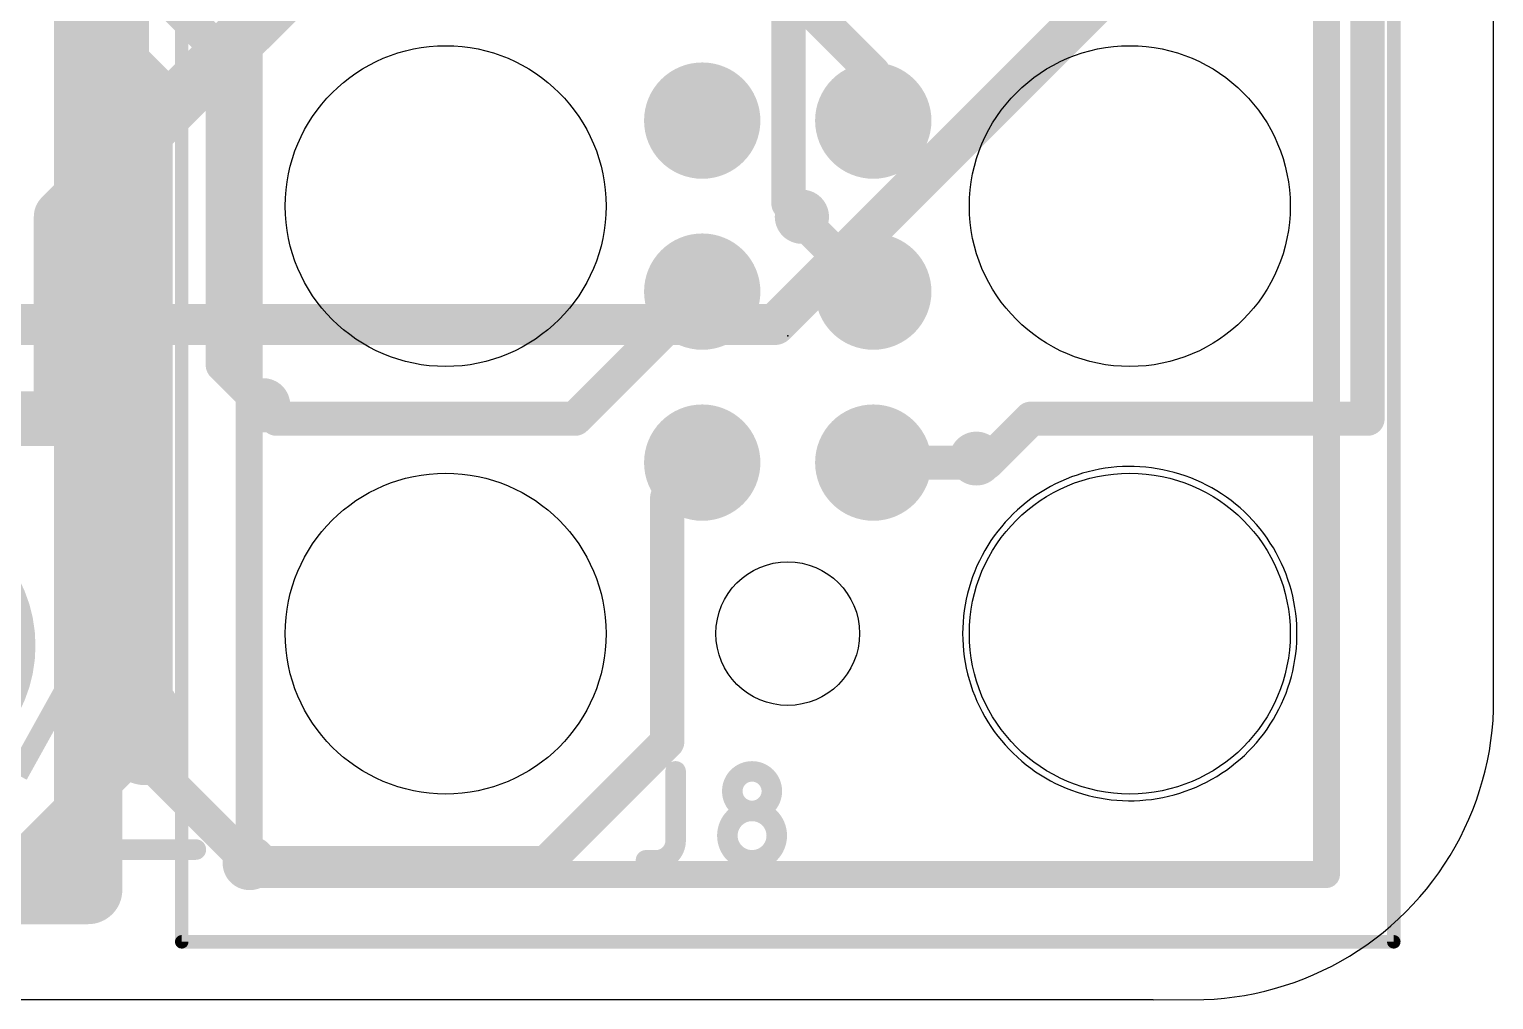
# Model space of a CAD drawing. Extents: x 23.6 to 57.9, y 14.1 to 54.9.
# Drawn here: x 46.36 to 57.24, y 14.09 to 21.29 of the extents above; entities that cross this region are included whole.
import ezdxf

# ---------------------------------------------------------------- set-up
doc = ezdxf.new("R2010")
doc.units = 0
for name, color, linetype in [('1', 12, 'CONTINUOUS'), ('15', 30, 'CONTINUOUS'), ('16', 132, 'CONTINUOUS'), ('18', 110, 'CONTINUOUS'), ('2', 41, 'CONTINUOUS'), ('20', 31, 'CONTINUOUS'), ('21', 253, 'CONTINUOUS'), ('23', 53, 'CONTINUOUS'), ('25', 253, 'CONTINUOUS'), ('26', 253, 'CONTINUOUS'), ('41', 12, 'CONTINUOUS'), ('51', 253, 'CONTINUOUS')]:
    doc.layers.add(name, color=color, linetype=linetype)

# ---------------------------------------------------------------- blocks, each defined once
blk = doc.blocks.new('PIE')
at = {"const_width": 0.5}
blk.add_lwpolyline([(0, -0.25, 1), (0, 0.25, 1), (0, -0.25)], format="xyb", dxfattribs=at)
blk = doc.blocks.new('ROUNDV')
at = {"const_width": 0.5}
blk.add_lwpolyline([(0, -0.25, 1), (0, 0.25, 1), (0, -0.25)], format="xyb", dxfattribs=at)

msp = doc.modelspace()

# ---------------------------------------------------------------- linework, layer by layer
at = {"layer": '1'}
for points, const_width in [([(46.8, 27.9), (46.8, 14.9)], 0.508), ([(56.3, 18.4), (56.3, 22.8)], 0.254), ([(49.167, 22.467), (46.6, 19.9)], 0.4064), ([(52.63, 20.97), (51.855, 21.745)], 0.254), ([(51.9, 19.1), (54.5, 21.7)], 0.3048), ([(52.63, 20.614), (52.63, 20.97)], 0.254), ([(46.6, 19.9), (46.6, 18.4)], 0.4064), ([(52.1, 19.874), (52.1, 19.9)], 0.254), ([(52.63, 19.344), (52.1, 19.874)], 0.254), ([(51.36, 19.344), (50.416, 18.4)], 0.254), ([(33.5, 19.1), (51.9, 19.1)], 0.3048), ([(48.2, 18.4), (48.1, 18.5)], 0.254), ([(50.416, 18.4), (48.2, 18.4)], 0.254), ([(53.474, 18.074), (53.8, 18.4)], 0.254), ([(53.8, 18.4), (56.3, 18.4)], 0.254), ([(51.1, 17.814), (51.36, 18.074)], 0.254), ([(52.63, 18.074), (53.474, 18.074)], 0.254), ([(51.1, 16), (51.1, 17.814)], 0.254), ([(50.2, 15.1), (51.1, 16)], 0.254), ([(48, 15.1), (50.2, 15.1)], 0.254), ([(46.8, 14.9), (29.7, 14.9)], 0.508)]:
    msp.add_lwpolyline(points, dxfattribs=dict(at, const_width=const_width))
for points, const_width in [([(52.6935, 20.97, 1), (52.5665, 20.97)], 0.127), ([(52.5851, 20.9251, 1), (52.6749, 21.0149)], 0.127), ([(52.5665, 20.614, 1), (52.6935, 20.614)], 0.127), ([(46.7016, 19.9, 1), (46.4984, 19.9)], 0.2032), ([(46.5282, 19.9718, 1), (46.6718, 19.8282)], 0.2032), ([(52.1635, 19.9, 1), (52.0365, 19.9)], 0.127), ([(52.1449, 19.9189, 1), (52.0551, 19.8291)], 0.127), ([(52.0365, 19.874, 1), (52.1635, 19.874)], 0.127), ([(51.4049, 19.2991, 1), (51.3151, 19.3889)], 0.127), ([(52.5851, 19.2991, 1), (52.6749, 19.3889)], 0.127), ([(51.9, 19.0238, 1), (51.9, 19.1762)], 0.1524), ([(51.8461, 19.1539, 1), (51.9539, 19.0461)], 0.1524), ([(48.1449, 18.5449, 1), (48.0551, 18.4551)], 0.127), ([(46.4984, 18.4, 1), (46.7016, 18.4)], 0.2032), ([(48.2, 18.4635, 1), (48.2, 18.3365)], 0.127), ([(48.1551, 18.3551, 1), (48.2449, 18.4449)], 0.127), ([(50.3711, 18.4449, 1), (50.4609, 18.3551)], 0.127), ([(50.416, 18.3365, 1), (50.416, 18.4635)], 0.127), ([(53.8, 18.4635, 1), (53.8, 18.3365)], 0.127), ([(53.8449, 18.3551, 1), (53.7551, 18.4449)], 0.127), ([(56.3, 18.3365, 1), (56.3, 18.4635)], 0.127), ([(56.2365, 18.4, 1), (56.3635, 18.4)], 0.127), ([(51.4049, 18.0291, 1), (51.3151, 18.1189)], 0.127), ([(52.63, 18.1375, 1), (52.63, 18.0105)], 0.127), ([(53.4291, 18.1189, 1), (53.5189, 18.0291)], 0.127), ([(53.474, 18.0105, 1), (53.474, 18.1375)], 0.127), ([(51.1635, 17.814, 1), (51.0365, 17.814)], 0.127), ([(51.0551, 17.8589, 1), (51.1449, 17.7691)], 0.127), ([(51.1449, 15.9551, 1), (51.0551, 16.0449)], 0.127), ([(51.0365, 16, 1), (51.1635, 16)], 0.127), ([(48, 15.1635, 1), (48, 15.0365)], 0.127), ([(50.2, 15.0365, 1), (50.2, 15.1635)], 0.127), ([(46.8, 14.773, 1), (46.8, 15.027)], 0.254), ([(50.1551, 15.1449, 1), (50.2449, 15.0551)], 0.127), ([(46.673, 14.9, 1), (46.927, 14.9)], 0.254)]:
    msp.add_lwpolyline(points, format="xyb", dxfattribs=dict(at, const_width=const_width))
at = {"layer": '15', "const_width": 0.3048}
for points in [[(47.1, 15.9), (47.1, 22.6)], [(45.9, 14.7), (47.1, 15.9)]]:
    msp.add_lwpolyline(points, dxfattribs=at)
at = {"layer": '15', "const_width": 0.1524}
for points in [[(47.1539, 15.8461, 1), (47.0461, 15.9539)], [(47.0238, 15.9, 1), (47.1762, 15.9)]]:
    msp.add_lwpolyline(points, format="xyb", dxfattribs=at)
at = {"layer": '16'}
for points, const_width in [([(47.8, 21.1071), (46.2071, 22.7)], 0.254), ([(46, 22.2), (47.3, 20.9)], 0.254), ([(52, 20), (52, 22.2)], 0.254), ([(47.8, 18.8), (47.8, 21.1071)], 0.254), ([(47.3, 20.9), (47.3, 15.8)], 0.254), ([(52.1, 19.9), (52, 20)], 0.254), ([(48.1, 18.5), (47.8, 18.8)], 0.254), ([(46.6, 18.4), (45.525, 18.4)], 0.4064), ([(47.3, 15.8), (48, 15.1)], 0.254)]:
    msp.add_lwpolyline(points, dxfattribs=dict(at, const_width=const_width))
for points, const_width in [([(47.8635, 21.1071, 1), (47.7365, 21.1071)], 0.127), ([(47.7551, 21.0622, 1), (47.8449, 21.152)], 0.127), ([(47.3635, 20.9, 1), (47.2365, 20.9)], 0.127), ([(47.2551, 20.8551, 1), (47.3449, 20.9449)], 0.127), ([(52.0449, 20.0449, 1), (51.9551, 19.9551)], 0.127), ([(51.9365, 20, 1), (52.0635, 20)], 0.127), ([(52.0551, 19.8551, 1), (52.1449, 19.9449)], 0.127), ([(47.8449, 18.8449, 1), (47.7551, 18.7551)], 0.127), ([(47.7365, 18.8, 1), (47.8635, 18.8)], 0.127), ([(46.6, 18.2984, 1), (46.6, 18.5016)], 0.2032), ([(48.0551, 18.4551, 1), (48.1449, 18.5449)], 0.127), ([(47.3449, 15.8449, 1), (47.2551, 15.7551)], 0.127), ([(47.2365, 15.8, 1), (47.3635, 15.8)], 0.127), ([(47.9551, 15.0551, 1), (48.0449, 15.1449)], 0.127)]:
    msp.add_lwpolyline(points, format="xyb", dxfattribs=dict(at, const_width=const_width))
at = {"layer": '2', "const_width": 0.19}
for points in [[(47, 15.8), (47, 22.7)], [(45.9, 14.7), (47, 15.8)]]:
    msp.add_lwpolyline(points, dxfattribs=at)
at = {"layer": '2', "const_width": 0.095}
for points in [[(47.0336, 15.7664, 1), (46.9664, 15.8336)], [(46.9525, 15.8, 1), (47.0475, 15.8)]]:
    msp.add_lwpolyline(points, format="xyb", dxfattribs=at)
at = {"layer": '20'}
for p, q in [((57.2357, 16.2369), (57.237, 51.855)), ((54.0625, 17.9518), (54.0229, 17.9348)), ((54.1026, 17.9675), (54.0625, 17.9518)), ((54.1432, 17.9819), (54.1026, 17.9675)), ((54.1843, 17.9947), (54.1432, 17.9819)), ((54.2259, 18.0062), (54.1843, 17.9947)), ((54.2678, 18.0162), (54.2259, 18.0062)), ((54.31, 18.0247), (54.2678, 18.0162)), ((54.3525, 18.0318), (54.31, 18.0247)), ((54.3953, 18.0374), (54.3525, 18.0318)), ((54.4381, 18.0415), (54.3953, 18.0374)), ((54.4811, 18.0441), (54.4381, 18.0415)), ((54.5242, 18.0452), (54.4811, 18.0441)), ((54.5673, 18.0449), (54.5242, 18.0452)), ((54.6104, 18.043), (54.5673, 18.0449)), ((54.6533, 18.0397), (54.6104, 18.043)), ((54.6961, 18.0348), (54.6533, 18.0397)), ((54.7387, 18.0285), (54.6961, 18.0348)), ((54.7811, 18.0206), (54.7387, 18.0285)), ((54.8232, 18.0114), (54.7811, 18.0206)), ((54.8649, 18.0007), (54.8232, 18.0114)), ((54.9063, 17.9885), (54.8649, 18.0007)), ((54.9471, 17.9749), (54.9063, 17.9885)), ((54.9875, 17.9599), (54.9471, 17.9749)), ((55.0274, 17.9435), (54.9875, 17.9599)), ((55.0666, 17.9257), (55.0274, 17.9435)), ((53.8713, 17.853), (53.8353, 17.8293)), ((53.9081, 17.8754), (53.8713, 17.853)), ((53.9457, 17.8965), (53.9081, 17.8754)), ((53.984, 17.9163), (53.9457, 17.8965)), ((54.0229, 17.9348), (53.984, 17.9163)), ((55.1052, 17.9066), (55.0666, 17.9257)), ((55.1432, 17.8861), (55.1052, 17.9066)), ((55.1804, 17.8644), (55.1432, 17.8861)), ((55.2168, 17.8413), (55.1804, 17.8644)), ((55.2524, 17.817), (55.2168, 17.8413)), ((53.7325, 17.751), (53.7002, 17.7226)), ((53.7659, 17.7783), (53.7325, 17.751)), ((53.8002, 17.8044), (53.7659, 17.7783)), ((53.8353, 17.8293), (53.8002, 17.8044)), ((55.2871, 17.7915), (55.2524, 17.817)), ((55.3209, 17.7648), (55.2871, 17.7915)), ((55.3538, 17.737), (55.3209, 17.7648)), ((55.3857, 17.708), (55.3538, 17.737)), ((53.6092, 17.6308), (53.581, 17.5982)), ((53.6384, 17.6625), (53.6092, 17.6308)), ((53.6688, 17.6931), (53.6384, 17.6625)), ((53.7002, 17.7226), (53.6688, 17.6931)), ((55.4165, 17.6779), (55.3857, 17.708)), ((55.4463, 17.6468), (55.4165, 17.6779)), ((55.475, 17.6147), (55.4463, 17.6468)), ((53.5282, 17.5301), (53.5036, 17.4947)), ((53.554, 17.5646), (53.5282, 17.5301)), ((53.581, 17.5982), (53.554, 17.5646)), ((55.5026, 17.5815), (55.475, 17.6147)), ((55.529, 17.5475), (55.5026, 17.5815)), ((55.5542, 17.5125), (55.529, 17.5475)), ((55.5782, 17.4767), (55.5542, 17.5125)), ((53.4582, 17.4215), (53.4374, 17.3838)), ((53.4803, 17.4585), (53.4582, 17.4215)), ((53.5036, 17.4947), (53.4803, 17.4585)), ((55.6009, 17.4401), (55.5782, 17.4767)), ((55.6223, 17.4028), (55.6009, 17.4401)), ((55.6425, 17.3647), (55.6223, 17.4028)), ((53.3998, 17.3063), (53.3831, 17.2666)), ((53.418, 17.3453), (53.3998, 17.3063)), ((53.4374, 17.3838), (53.418, 17.3453)), ((55.6613, 17.3259), (55.6425, 17.3647)), ((55.6787, 17.2865), (55.6613, 17.3259)), ((53.3538, 17.1855), (53.3413, 17.1443)), ((53.3677, 17.2263), (53.3538, 17.1855)), ((53.3831, 17.2666), (53.3677, 17.2263)), ((55.6947, 17.2465), (55.6787, 17.2865)), ((55.7094, 17.206), (55.6947, 17.2465)), ((55.7226, 17.165), (55.7094, 17.206)), ((53.3302, 17.1027), (53.3205, 17.0607)), ((53.3413, 17.1443), (53.3302, 17.1027)), ((55.7345, 17.1235), (55.7226, 17.165)), ((55.7448, 17.0817), (55.7345, 17.1235)), ((55.7537, 17.0396), (55.7448, 17.0817)), ((53.3056, 16.9758), (53.3004, 16.933)), ((53.3123, 17.0184), (53.3056, 16.9758)), ((53.3205, 17.0607), (53.3123, 17.0184)), ((55.7612, 16.9971), (55.7537, 17.0396)), ((55.7672, 16.9544), (55.7612, 16.9971)), ((53.2967, 16.8901), (53.2945, 16.8471)), ((53.3004, 16.933), (53.2967, 16.8901)), ((55.7716, 16.9116), (55.7672, 16.9544)), ((55.7746, 16.8686), (55.7716, 16.9116)), ((55.7761, 16.8255), (55.7746, 16.8686)), ((53.2945, 16.8471), (53.2937, 16.804)), ((53.2937, 16.804), (53.2945, 16.7609)), ((53.2945, 16.7609), (53.2967, 16.7179)), ((55.7746, 16.7394), (55.7761, 16.7825)), ((55.7761, 16.7825), (55.7761, 16.8255)), ((53.2967, 16.7179), (53.3004, 16.675)), ((53.3004, 16.675), (53.3056, 16.6322)), ((55.7612, 16.6109), (55.7672, 16.6536)), ((55.7672, 16.6536), (55.7716, 16.6964)), ((55.7716, 16.6964), (55.7746, 16.7394)), ((53.3056, 16.6322), (53.3123, 16.5896)), ((53.3123, 16.5896), (53.3205, 16.5473)), ((53.3205, 16.5473), (53.3302, 16.5053)), ((55.7448, 16.5263), (55.7537, 16.5684)), ((55.7537, 16.5684), (55.7612, 16.6109)), ((53.3302, 16.5053), (53.3413, 16.4637)), ((53.3413, 16.4637), (53.3538, 16.4225)), ((53.3538, 16.4225), (53.3677, 16.3817)), ((55.7094, 16.402), (55.7226, 16.443)), ((55.7226, 16.443), (55.7345, 16.4845)), ((55.7345, 16.4845), (55.7448, 16.5263)), ((53.3677, 16.3817), (53.3831, 16.3414)), ((53.3831, 16.3414), (53.3998, 16.3017)), ((55.6613, 16.2821), (55.6787, 16.3215)), ((55.6787, 16.3215), (55.6947, 16.3615)), ((55.6947, 16.3615), (55.7094, 16.402)), ((53.3998, 16.3017), (53.418, 16.2627)), ((53.418, 16.2627), (53.4374, 16.2242)), ((53.4374, 16.2242), (53.4582, 16.1865)), ((55.6009, 16.1679), (55.6223, 16.2052)), ((55.6223, 16.2052), (55.6425, 16.2433)), ((55.6425, 16.2433), (55.6613, 16.2821)), ((57.2318, 16.161), (57.2357, 16.2369)), ((53.4582, 16.1865), (53.4803, 16.1495)), ((53.4803, 16.1495), (53.5036, 16.1133)), ((53.5036, 16.1133), (53.5282, 16.0779)), ((55.529, 16.0605), (55.5542, 16.0955)), ((55.5542, 16.0955), (55.5782, 16.1313)), ((55.5782, 16.1313), (55.6009, 16.1679)), ((57.2253, 16.0852), (57.2318, 16.161)), ((53.5282, 16.0779), (53.554, 16.0434)), ((53.554, 16.0434), (53.581, 16.0098)), ((53.581, 16.0098), (53.6092, 15.9771)), ((55.4463, 15.9612), (55.475, 15.9933)), ((55.475, 15.9933), (55.5026, 16.0265)), ((55.5026, 16.0265), (55.529, 16.0605)), ((57.2046, 15.9344), (57.2162, 16.0096)), ((57.2162, 16.0096), (57.2253, 16.0852)), ((53.6092, 15.9771), (53.6384, 15.9455)), ((53.6384, 15.9455), (53.6688, 15.9149)), ((53.6688, 15.9149), (53.7002, 15.8854)), ((53.7002, 15.8854), (53.7325, 15.857)), ((55.3538, 15.871), (55.3857, 15.9)), ((55.3857, 15.9), (55.4165, 15.9301)), ((55.4165, 15.9301), (55.4463, 15.9612)), ((57.1904, 15.8597), (57.2046, 15.9344)), ((53.7325, 15.857), (53.7659, 15.8297)), ((53.7659, 15.8297), (53.8002, 15.8036)), ((53.8002, 15.8036), (53.8353, 15.7787)), ((53.8353, 15.7787), (53.8713, 15.755)), ((55.2168, 15.7667), (55.2524, 15.791)), ((55.2524, 15.791), (55.2871, 15.8165)), ((55.2871, 15.8165), (55.3209, 15.8432)), ((55.3209, 15.8432), (55.3538, 15.871)), ((57.1544, 15.7119), (57.1737, 15.7855)), ((57.1737, 15.7855), (57.1904, 15.8597)), ((53.8713, 15.755), (53.9081, 15.7326)), ((53.9081, 15.7326), (53.9457, 15.7115)), ((53.9457, 15.7115), (53.984, 15.6917)), ((53.984, 15.6917), (54.0229, 15.6732)), ((54.0229, 15.6732), (54.0625, 15.6562)), ((54.9875, 15.6481), (55.0274, 15.6645)), ((55.0274, 15.6645), (55.0666, 15.6823)), ((55.0666, 15.6823), (55.1052, 15.7014)), ((55.1052, 15.7014), (55.1432, 15.7219)), ((55.1432, 15.7219), (55.1804, 15.7436)), ((55.1804, 15.7436), (55.2168, 15.7667)), ((57.1326, 15.639), (57.1544, 15.7119)), ((54.0625, 15.6562), (54.1026, 15.6405)), ((54.1026, 15.6405), (54.1432, 15.6261)), ((54.1432, 15.6261), (54.1843, 15.6133)), ((54.1843, 15.6133), (54.2259, 15.6018)), ((54.2259, 15.6018), (54.2678, 15.5918)), ((54.2678, 15.5918), (54.31, 15.5833)), ((54.31, 15.5833), (54.3525, 15.5762)), ((54.3525, 15.5762), (54.3953, 15.5706)), ((54.3953, 15.5706), (54.4381, 15.5665)), ((54.4381, 15.5665), (54.4811, 15.5639)), ((54.4811, 15.5639), (54.5242, 15.5628)), ((54.5242, 15.5628), (54.5673, 15.5631)), ((54.5673, 15.5631), (54.6104, 15.565)), ((54.6104, 15.565), (54.6533, 15.5683)), ((54.6533, 15.5683), (54.6961, 15.5732)), ((54.6961, 15.5732), (54.7387, 15.5795)), ((54.7387, 15.5795), (54.7811, 15.5874)), ((54.7811, 15.5874), (54.8232, 15.5966)), ((54.8232, 15.5966), (54.8649, 15.6073)), ((54.8649, 15.6073), (54.9063, 15.6195)), ((54.9063, 15.6195), (54.9471, 15.6331)), ((54.9471, 15.6331), (54.9875, 15.6481)), ((57.0817, 15.4956), (57.1084, 15.5669)), ((57.1084, 15.5669), (57.1326, 15.639)), ((57.0525, 15.4254), (57.0817, 15.4956)), ((56.9872, 15.288), (57.021, 15.3561)), ((57.021, 15.3561), (57.0525, 15.4254)), ((56.9511, 15.221), (56.9872, 15.288)), ((56.872, 15.091), (56.9126, 15.1554)), ((56.9126, 15.1554), (56.9511, 15.221)), ((56.7843, 14.9668), (56.8292, 15.0282)), ((56.8292, 15.0282), (56.872, 15.091)), ((56.6883, 14.8487), (56.7373, 14.9069)), ((56.7373, 14.9069), (56.7843, 14.9668)), ((56.5844, 14.7376), (56.6373, 14.7923)), ((56.6373, 14.7923), (56.6883, 14.8487)), ((56.4732, 14.6337), (56.5297, 14.6847)), ((56.5297, 14.6847), (56.5844, 14.7376)), ((56.3552, 14.5377), (56.4151, 14.5847)), ((56.4151, 14.5847), (56.4732, 14.6337)), ((56.2309, 14.45), (56.2938, 14.4928)), ((56.2938, 14.4928), (56.3552, 14.5377)), ((56.034, 14.3348), (56.101, 14.3709)), ((56.101, 14.3709), (56.1666, 14.4093)), ((56.1666, 14.4093), (56.2309, 14.45)), ((55.8264, 14.2403), (55.8966, 14.2694)), ((55.8966, 14.2694), (55.9659, 14.301)), ((55.9659, 14.301), (56.034, 14.3348)), ((55.4623, 14.1316), (55.5365, 14.1484)), ((55.5365, 14.1484), (55.6101, 14.1676)), ((55.6101, 14.1676), (55.683, 14.1894)), ((55.683, 14.1894), (55.7551, 14.2136)), ((55.7551, 14.2136), (55.8264, 14.2403)), ((54.709, 14.085), (26.004, 14.085)), ((54.709, 14.085), (55.0851, 14.0863)), ((55.0851, 14.0863), (55.161, 14.0902)), ((55.161, 14.0902), (55.2368, 14.0967)), ((55.2368, 14.0967), (55.3124, 14.1058)), ((55.3124, 14.1058), (55.3876, 14.1174)), ((55.3876, 14.1174), (55.4623, 14.1316))]:
    msp.add_line(p, q, dxfattribs=at)
for centre, radius in [((49.455, 19.979), 1.1913), ((54.535, 19.979), 1.1913), ((49.455, 16.804), 1.1913), ((54.535, 16.804), 1.1913), ((51.995, 16.804), 0.5334)]:
    msp.add_circle(centre, radius, dxfattribs=at)
at = {"layer": '21'}
for points, const_width in [([(53.395, 18.204, 1), (53.395, 18.004)], 0.2), ([(53.395, 18.004, 1), (53.395, 18.204)], 0.2), ([(53.395, 18.254, 1), (53.395, 18.154)], 0.1), ([(53.395, 18.154, 1), (53.395, 18.254)], 0.1), ([(53.395, 18.054, 1), (53.395, 17.954)], 0.1), ([(53.395, 17.954, 1), (53.395, 18.054)], 0.1)]:
    msp.add_lwpolyline(points, format="xyb", dxfattribs=dict(at, const_width=const_width))
at = {"layer": '23'}
msp.add_point((51.995, 19.015), dxfattribs=at)
at = {"layer": '25', "const_width": 0.1524}
for points in [[(51.1626, 15.7808), (51.1626, 15.2672)], [(51.0158, 15.1204), (50.9425, 15.1204)]]:
    msp.add_lwpolyline(points, dxfattribs=at)
at = {"layer": '25'}
for points, const_width in [([(51.2007, 15.7808, 1), (51.1245, 15.7808)], 0.0762), ([(51.8768, 15.634, 1), (51.5833, 15.634)], 0.1524), ([(51.5833, 15.634, 1), (51.8768, 15.634)], 0.1524), ([(51.6214, 15.634, 1), (51.5452, 15.634)], 0.0762), ([(51.5452, 15.634, 1), (51.6214, 15.634)], 0.0762), ([(51.9149, 15.634, 1), (51.8387, 15.634)], 0.0762), ([(51.8387, 15.634, 1), (51.9149, 15.634)], 0.0762), ([(51.9135, 15.3038, 1), (51.5466, 15.3038)], 0.1524), ([(51.0158, 15.1204, 0.4142), (51.1626, 15.2672)], 0.1524), ([(51.2007, 15.2672, 1), (51.1245, 15.2672)], 0.0762), ([(51.5466, 15.3038, 1), (51.9135, 15.3038)], 0.1524), ([(51.5847, 15.3038, 1), (51.5085, 15.3038)], 0.0762), ([(51.5085, 15.3038, 1), (51.5847, 15.3038)], 0.0762), ([(51.9516, 15.3038, 1), (51.8754, 15.3038)], 0.0762), ([(51.8754, 15.3038, 1), (51.9516, 15.3038)], 0.0762), ([(51.1245, 15.2672, 1), (51.2007, 15.2672)], 0.0762), ([(50.9425, 15.1585, 1), (50.9425, 15.0823)], 0.0762), ([(51.0158, 15.1585, 1), (51.0158, 15.0823)], 0.0762), ([(51.0158, 15.0823, 1), (51.0158, 15.1585)], 0.0762)]:
    msp.add_lwpolyline(points, format="xyb", dxfattribs=dict(at, const_width=const_width))
at = {"layer": '26', "const_width": 0.1524}
for points in [[(46.6441, 16.416), (46.2773, 15.7556)], [(46.6441, 15.7556), (46.6441, 16.416)], [(47.0332, 16.2325), (47.0332, 15.939)], [(47.4001, 15.939), (47.4001, 16.2325)], [(46.1, 15.2), (47.6, 15.2)]]:
    msp.add_lwpolyline(points, dxfattribs=at)
at = {"layer": '26'}
for points, const_width in [([(46.6822, 16.416, 1), (46.606, 16.416)], 0.0762), ([(46.6775, 16.3975, 1), (46.6108, 16.4345)], 0.0762), ([(47.4001, 16.2325, 1), (47.0332, 16.2325)], 0.1524), ([(47.0713, 16.2325, 1), (46.9951, 16.2325)], 0.0762), ([(46.9951, 16.2325, 1), (47.0713, 16.2325)], 0.0762), ([(47.4382, 16.2325, 1), (47.362, 16.2325)], 0.0762), ([(47.362, 16.2325, 1), (47.4382, 16.2325)], 0.0762), ([(47.0332, 15.939, 1), (47.4001, 15.939)], 0.1524), ([(47.0713, 15.939, 1), (46.9951, 15.939)], 0.0762), ([(47.4382, 15.939, 1), (47.362, 15.939)], 0.0762), ([(46.9951, 15.939, 1), (47.0713, 15.939)], 0.0762), ([(47.362, 15.939, 1), (47.4382, 15.939)], 0.0762), ([(46.606, 15.7556, 1), (46.6822, 15.7556)], 0.0762), ([(47.6, 15.1619, 1), (47.6, 15.2381)], 0.0762)]:
    msp.add_lwpolyline(points, format="xyb", dxfattribs=dict(at, const_width=const_width))
at = {"layer": '41', "const_width": 0.127}
msp.add_lwpolyline([(45.3458, 15.7144, 1), (45.3458, 17.7144, 1), (45.3458, 15.7144)], format="xyb", dxfattribs=at)
at = {"layer": '51'}
for points, const_width in [([(47.495, 14.515), (47.495, 23.515)], 0.1), ([(56.495, 23.515), (56.495, 14.515)], 0.1), ([(47.995, 15.015), (47.995, 23.015)], 0.2), ([(55.995, 23.015), (55.995, 15.015)], 0.2), ([(55.995, 15.015), (47.995, 15.015)], 0.2), ([(56.495, 14.515), (47.495, 14.515)], 0.1)]:
    msp.add_lwpolyline(points, dxfattribs=dict(at, const_width=const_width))
for points, const_width in [([(47.995, 15.065, 1), (47.995, 14.965)], 0.1), ([(55.995, 14.965, 1), (55.995, 15.065)], 0.1), ([(47.945, 15.015, 1), (48.045, 15.015)], 0.1), ([(55.945, 15.015, 1), (56.045, 15.015)], 0.1), ([(47.495, 14.54, 1), (47.495, 14.49)], 0.05), ([(47.47, 14.515, 1), (47.52, 14.515)], 0.05), ([(56.47, 14.515, 1), (56.52, 14.515)], 0.05), ([(56.495, 14.49, 1), (56.495, 14.54)], 0.05)]:
    msp.add_lwpolyline(points, format="xyb", dxfattribs=dict(at, const_width=const_width))

# ---------------------------------------------------------------- block references
at = {"layer": '1', "xscale": 0.864, "yscale": 0.864}
for p in [(51.36, 20.614), (52.63, 20.614), (51.36, 19.344), (52.63, 19.344), (51.36, 18.074), (52.63, 18.074)]:
    msp.add_blockref('PIE', p, dxfattribs=at)
at = {"layer": '18', "xscale": 0.4024, "yscale": 0.4024}
for p in [(52.1, 19.9), (52.1, 19.9), (46.6, 18.4), (46.6, 18.4), (48.1, 18.5), (48.1, 18.5), (48, 15.1), (48, 15.1)]:
    msp.add_blockref('ROUNDV', p, dxfattribs=at)

doc.saveas('drawing.dxf')
